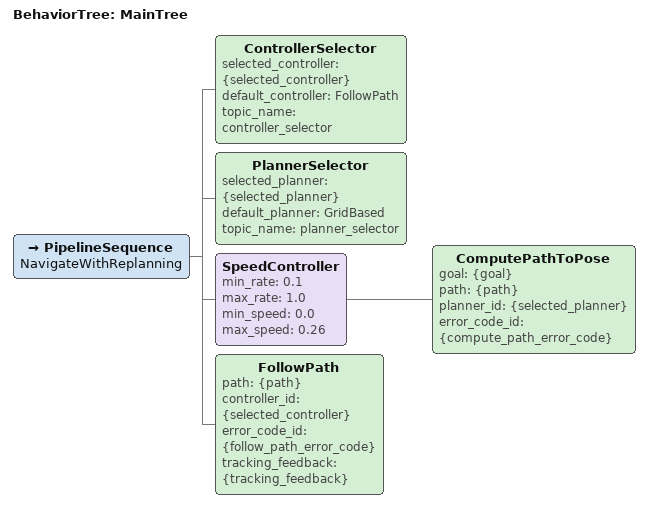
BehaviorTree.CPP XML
<!--
  This Behavior Tree replans the global path periodically proprortional to speed.
-->

<root BTCPP_format="4" main_tree_to_execute="MainTree">
  <BehaviorTree ID="MainTree">
    <PipelineSequence name="NavigateWithReplanning">
      <ControllerSelector selected_controller="{selected_controller}" default_controller="FollowPath" topic_name="controller_selector"/>
      <PlannerSelector selected_planner="{selected_planner}" default_planner="GridBased" topic_name="planner_selector"/>
      <SpeedController min_rate="0.1" max_rate="1.0" min_speed="0.0" max_speed="0.26">
        <ComputePathToPose goal="{goal}" path="{path}" planner_id="{selected_planner}" error_code_id="{compute_path_error_code}"/>
      </SpeedController>
      <FollowPath path="{path}" controller_id="{selected_controller}" error_code_id="{follow_path_error_code}" tracking_feedback="{tracking_feedback}"/>
    </PipelineSequence>
  </BehaviorTree>
</root>
